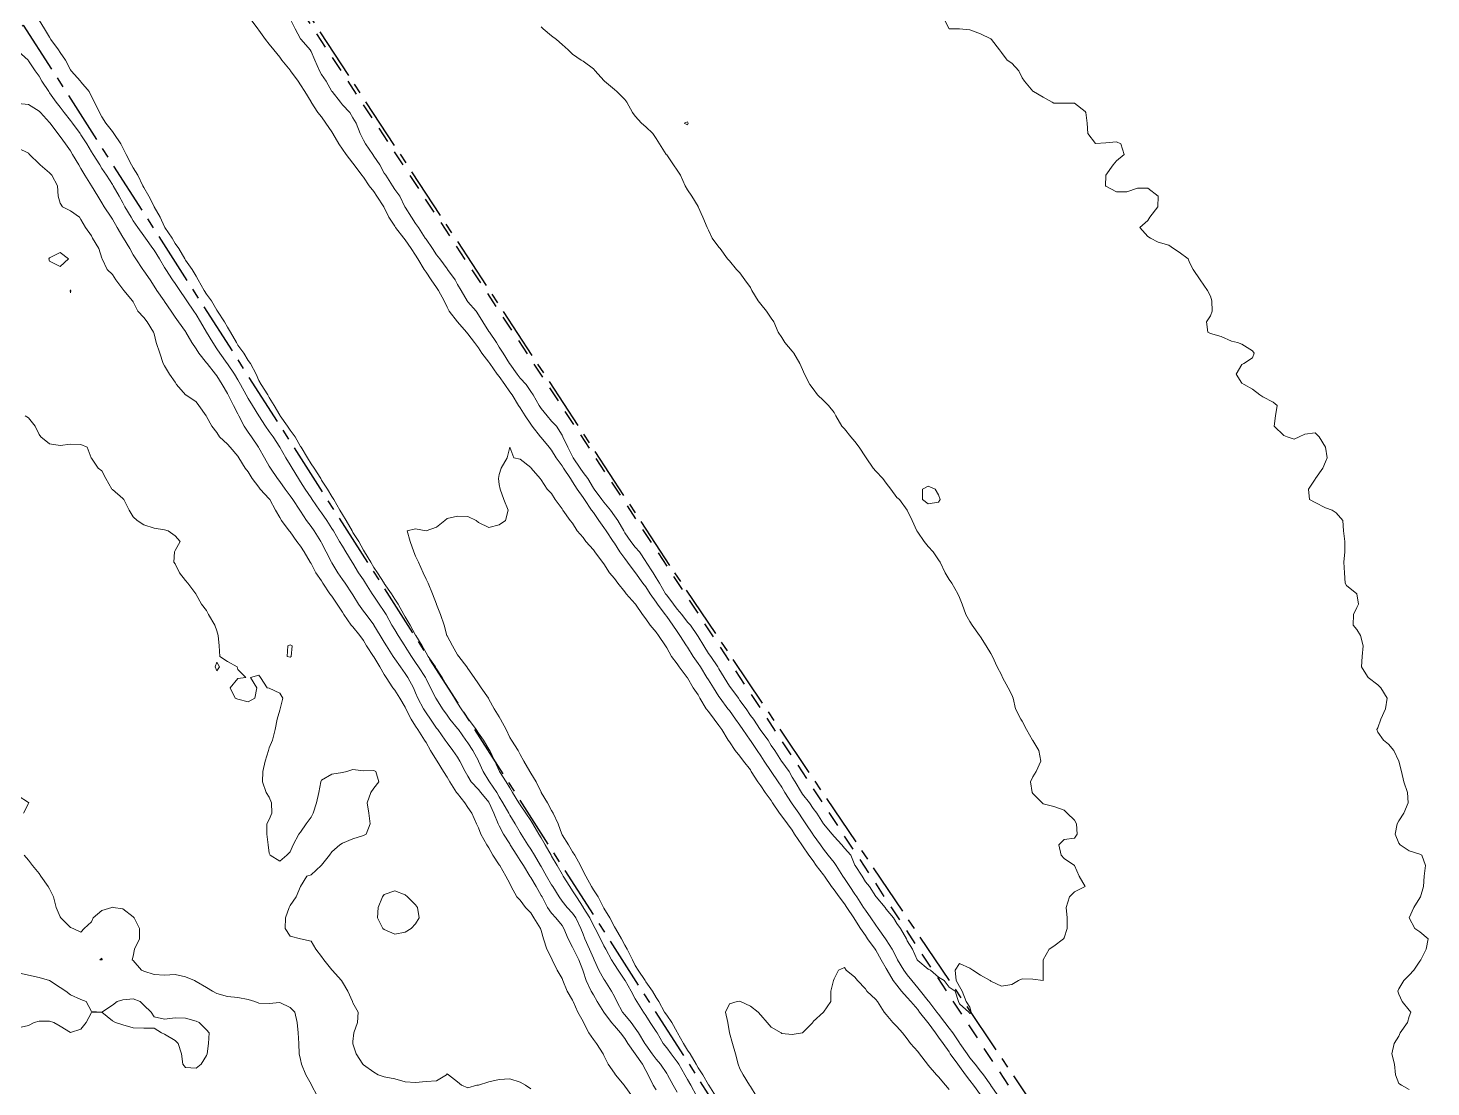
# Model space of a CAD drawing. Header units: centimetres. Extents: x 0 to 642158, y -847 to 649707.
# Drawn here: x 617479.7 to 617546.8, y 620894.7 to 620945.3 of the extents above; entities that cross this region are included whole.
import ezdxf

# ---------------------------------------------------------------- set-up
doc = ezdxf.new("R2010")
doc.units = ezdxf.units.CM
doc.header["$MEASUREMENT"] = 0
doc.linetypes.add('CENTERX2', pattern=[4, 2.5, -0.5, 0.5, -0.5])
doc.linetypes.add('JIS_02_0.7', pattern=[1.35, 0.75, -0.6])
doc.layers.add('SPW_parcellaire cadastral', color=7, linetype='CENTERX2', lineweight=25, true_color=0xff0542)
doc.layers.add('WAL_parcellaire agricole', color=7, linetype='JIS_02_0.7', lineweight=25)
doc.layers.add('WAL_topographie 0.5', color=253, linetype='Continuous', lineweight=20)

msp = doc.modelspace()

# ---------------------------------------------------------------- linework, layer by layer
at = {"layer": 'SPW_parcellaire cadastral'}
for points in [[(617779.335, 620865.112), (617770.644, 620841.831), (617609.563, 620765.114), (617530.476, 620889.801), (617510.399, 620919.604), (617480.638, 620965.028), (617603.182, 621024.128), (617779.335, 620865.112)], [(617445.143, 620944.903), (617450.229, 620932.944), (617453.012, 620927.377), (617460.44, 620932.438), (617479.493, 620945.43), (617546.487, 620840.855), (617454.845, 620780.014), (617404.956, 620754.186)]]:
    msp.add_lwpolyline(points, dxfattribs=at)
at = {"layer": 'WAL_parcellaire agricole'}
msp.add_lwpolyline([(617550.328, 620858.664), (617480.858, 620964.28), (617526.354, 620988.452), (617573.684, 621011.457), (617604.307, 621025.178), (617703.526, 620935.515), (617550.328, 620858.664)], dxfattribs=at)
at = {"layer": 'WAL_topographie 0.5'}
for points in [[(617480.25, 620945.668), (617480.505, 620945.25), (617480.75, 620944.851), (617480.815, 620944.75), (617481.172, 620944.25), (617481.25, 620944.114), (617481.512, 620943.75), (617481.75, 620943.301), (617481.783, 620943.25), (617482.228, 620942.75), (617482.25, 620942.726), (617482.636, 620942.25), (617482.75, 620942.023), (617482.893, 620941.75), (617483.13, 620941.25), (617483.25, 620941.049), (617483.446, 620940.75), (617483.75, 620940.341), (617483.82, 620940.25), (617484.162, 620939.75), (617484.25, 620939.569), (617484.41, 620939.25), (617484.672, 620938.75), (617484.75, 620938.611), (617484.963, 620938.25), (617485.211, 620937.75), (617485.25, 620937.666), (617485.494, 620937.25), (617485.75, 620936.756), (617485.753, 620936.75), (617486.031, 620936.25), (617486.25, 620935.783), (617486.267, 620935.75), (617486.603, 620935.25), (617486.75, 620934.998), (617486.926, 620934.75), (617487.22, 620934.25), (617487.25, 620934.199), (617487.573, 620933.75), (617487.75, 620933.421), (617487.852, 620933.25), (617488.147, 620932.75), (617488.25, 620932.576), (617488.486, 620932.25), (617488.75, 620931.799), (617488.784, 620931.75), (617489.115, 620931.25), (617489.25, 620930.986), (617489.399, 620930.75), (617489.685, 620930.25), (617489.75, 620930.138), (617490.035, 620929.75), (617490.25, 620929.404), (617490.361, 620929.25), (617490.626, 620928.75), (617490.75, 620928.449), (617490.865, 620928.25), (617491.179, 620927.75), (617491.25, 620927.621), (617491.493, 620927.25), (617491.75, 620926.776), (617491.766, 620926.75), (617492.122, 620926.25), (617492.25, 620926.06), (617492.485, 620925.75), (617492.75, 620925.29), (617492.777, 620925.25), (617493.079, 620924.75), (617493.25, 620924.458), (617493.406, 620924.25), (617493.711, 620923.75), (617493.75, 620923.683), (617494.042, 620923.25), (617494.25, 620922.897), (617494.335, 620922.75), (617494.624, 620922.25), (617494.75, 620922.036), (617494.934, 620921.75), (617495.209, 620921.25), (617495.25, 620921.179), (617495.528, 620920.75), (617495.75, 620920.336), (617495.803, 620920.25), (617496.103, 620919.75), (617496.25, 620919.506), (617496.424, 620919.25), (617496.737, 620918.75), (617496.75, 620918.73), (617497.09, 620918.25), (617497.25, 620917.994), (617497.411, 620917.75), (617497.691, 620917.25), (617497.75, 620917.142), (617497.99, 620916.75), (617498.25, 620916.271), (617498.262, 620916.25), (617498.559, 620915.75), (617498.75, 620915.418), (617498.856, 620915.25), (617499.191, 620914.75), (617499.25, 620914.655), (617499.511, 620914.25), (617499.75, 620913.823), (617499.797, 620913.75), (617500.101, 620913.25), (617500.25, 620913.008), (617500.42, 620912.75), (617500.75, 620912.279), (617500.772, 620912.25), (617501.141, 620911.75), (617501.25, 620911.585), (617501.49, 620911.25), (617501.75, 620910.816), (617501.791, 620910.75), (617502.04, 620910.25), (617502.25, 620909.773), (617502.263, 620909.75), (617502.584, 620909.25), (617502.75, 620908.96), (617502.884, 620908.75), (617503.184, 620908.25), (617503.25, 620908.148), (617503.521, 620907.75), (617503.75, 620907.403), (617503.852, 620907.25), (617504.144, 620906.75), (617504.25, 620906.571), (617504.438, 620906.25), (617504.725, 620905.75), (617504.75, 620905.704), (617505.017, 620905.25), (617505.25, 620904.844), (617505.307, 620904.75), (617505.615, 620904.25), (617505.75, 620904.042), (617505.934, 620903.75), (617506.25, 620903.268), (617506.262, 620903.25), (617506.574, 620902.75), (617506.75, 620902.394), (617506.834, 620902.25), (617507.091, 620901.75), (617507.25, 620901.411), (617507.337, 620901.25), (617507.609, 620900.75), (617507.75, 620900.528), (617507.929, 620900.25), (617508.25, 620899.778), (617508.268, 620899.75), (617508.557, 620899.25), (617508.75, 620898.877), (617508.824, 620898.75), (617509.14, 620898.25), (617509.25, 620898.088), (617509.463, 620897.75), (617509.75, 620897.311), (617509.791, 620897.25), (617510.089, 620896.75), (617510.25, 620896.535), (617510.457, 620896.25), (617510.75, 620895.871), (617510.83, 620895.75), (617511.122, 620895.25), (617511.25, 620895.023), (617511.406, 620894.75), (617511.669, 620894.25)], [(617526.102, 620894.25), (617525.75, 620894.735), (617525.74, 620894.75), (617525.39, 620895.25), (617525.25, 620895.426), (617525.003, 620895.75), (617524.75, 620896.063), (617524.613, 620896.25), (617524.269, 620896.75), (617524.25, 620896.776), (617523.926, 620897.25), (617523.75, 620897.475), (617523.545, 620897.75), (617523.25, 620898.143), (617523.17, 620898.25), (617522.777, 620898.75), (617522.75, 620898.783), (617522.38, 620899.25), (617522.25, 620899.409), (617521.973, 620899.75), (617521.75, 620900.025), (617521.587, 620900.25), (617521.291, 620900.75), (617521.25, 620900.825), (617521.022, 620901.25), (617520.75, 620901.696), (617520.714, 620901.75), (617520.363, 620902.25), (617520.25, 620902.403), (617520.009, 620902.75), (617519.75, 620903.114), (617519.658, 620903.25), (617519.335, 620903.75), (617519.25, 620903.879), (617519, 620904.25), (617518.75, 620904.64), (617518.676, 620904.75), (617518.357, 620905.25), (617518.25, 620905.394), (617517.973, 620905.75), (617517.75, 620906.038), (617517.597, 620906.25), (617517.25, 620906.725), (617517.232, 620906.75), (617516.904, 620907.25), (617516.75, 620907.483), (617516.569, 620907.75), (617516.25, 620908.206), (617516.218, 620908.25), (617515.893, 620908.75), (617515.75, 620908.992), (617515.583, 620909.25), (617515.253, 620909.75), (617515.25, 620909.754), (617514.914, 620910.25), (617514.75, 620910.502), (617514.576, 620910.75), (617514.25, 620911.229), (617514.235, 620911.25), (617513.893, 620911.75), (617513.75, 620911.959), (617513.546, 620912.25), (617513.25, 620912.659), (617513.178, 620912.75), (617512.811, 620913.25), (617512.75, 620913.339), (617512.488, 620913.75), (617512.25, 620914.129), (617512.171, 620914.25), (617511.86, 620914.75), (617511.75, 620914.913), (617511.521, 620915.25), (617511.25, 620915.686), (617511.205, 620915.75), (617510.88, 620916.25), (617510.75, 620916.437), (617510.541, 620916.75), (617510.25, 620917.165), (617510.184, 620917.25), (617509.811, 620917.75), (617509.75, 620917.837), (617509.458, 620918.25), (617509.25, 620918.571), (617509.112, 620918.75), (617508.754, 620919.25), (617508.75, 620919.256), (617508.383, 620919.75), (617508.25, 620919.926), (617508.015, 620920.25), (617507.75, 620920.659), (617507.687, 620920.75), (617507.364, 620921.25), (617507.25, 620921.42), (617507.006, 620921.75), (617506.75, 620922.131), (617506.663, 620922.25), (617506.318, 620922.75), (617506.25, 620922.852), (617505.97, 620923.25), (617505.75, 620923.598), (617505.645, 620923.75), (617505.322, 620924.25), (617505.25, 620924.363), (617504.97, 620924.75), (617504.75, 620925.106), (617504.639, 620925.25), (617504.25, 620925.711), (617504.214, 620925.75), (617503.814, 620926.25), (617503.75, 620926.346), (617503.486, 620926.75), (617503.25, 620927.133), (617503.17, 620927.25), (617502.856, 620927.75), (617502.75, 620927.907), (617502.506, 620928.25), (617502.25, 620928.626), (617502.153, 620928.75), (617501.794, 620929.25), (617501.75, 620929.317), (617501.42, 620929.75), (617501.25, 620929.998), (617501.061, 620930.25), (617500.75, 620930.676), (617500.685, 620930.75), (617500.25, 620931.243), (617500.243, 620931.25), (617499.846, 620931.75), (617499.75, 620931.953), (617499.612, 620932.25), (617499.339, 620932.75), (617499.25, 620932.893), (617498.994, 620933.25), (617498.75, 620933.622), (617498.662, 620933.75), (617498.356, 620934.25), (617498.25, 620934.432), (617498.031, 620934.75), (617497.75, 620935.169), (617497.681, 620935.25), (617497.294, 620935.75), (617497.25, 620935.821), (617496.96, 620936.25), (617496.75, 620936.719), (617496.732, 620936.75), (617496.397, 620937.25), (617496.25, 620937.481), (617496.033, 620937.75), (617495.75, 620938.155), (617495.671, 620938.25), (617495.31, 620938.75), (617495.25, 620938.837), (617494.927, 620939.25), (617494.75, 620939.506), (617494.571, 620939.75), (617494.291, 620940.25), (617494.25, 620940.322), (617493.957, 620940.75), (617493.75, 620941.046), (617493.581, 620941.25), (617493.261, 620941.75), (617493.25, 620941.769), (617492.946, 620942.25), (617492.75, 620942.579), (617492.626, 620942.75), (617492.268, 620943.25), (617492.25, 620943.275), (617491.856, 620943.75), (617491.75, 620943.9), (617491.468, 620944.25), (617491.25, 620944.524), (617491.073, 620944.75), (617490.75, 620945.195), (617490.711, 620945.25), (617490.34, 620945.75)], [(617524.813, 620898.25), (617524.75, 620898.182), (617524.69, 620898.25), (617524.25, 620898.644), (617524.2, 620898.75), (617524.042, 620899.25), (617523.75, 620899.434), (617523.519, 620899.75), (617523.25, 620899.913), (617522.858, 620900.25), (617522.75, 620900.293), (617522.25, 620900.713), (617522.224, 620900.75), (617521.995, 620901.25), (617521.75, 620901.649), (617521.708, 620901.75), (617521.429, 620902.25), (617521.25, 620902.482), (617521.09, 620902.75), (617520.75, 620903.164), (617520.694, 620903.25), (617520.266, 620903.75), (617520.25, 620903.765), (617519.943, 620904.25), (617519.75, 620904.475), (617519.594, 620904.75), (617519.258, 620905.25), (617519.25, 620905.264), (617519.047, 620905.75), (617518.75, 620906.091), (617518.618, 620906.25), (617518.25, 620906.635), (617518.166, 620906.75), (617517.75, 620907.25), (617517.75, 620907.25), (617517.433, 620907.75), (617517.25, 620907.982), (617517.078, 620908.25), (617516.75, 620908.667), (617516.695, 620908.75), (617516.399, 620909.25), (617516.25, 620909.485), (617516.112, 620909.75), (617515.75, 620910.231), (617515.737, 620910.25), (617515.425, 620910.75), (617515.25, 620910.993), (617515.094, 620911.25), (617514.75, 620911.715), (617514.727, 620911.75), (617514.393, 620912.25), (617514.25, 620912.433), (617514.047, 620912.75), (617513.75, 620913.147), (617513.677, 620913.25), (617513.311, 620913.75), (617513.25, 620913.833), (617512.999, 620914.25), (617512.75, 620914.65), (617512.694, 620914.75), (617512.368, 620915.25), (617512.25, 620915.383), (617512.026, 620915.75), (617511.75, 620916.202), (617511.723, 620916.25), (617511.381, 620916.75), (617511.25, 620916.881), (617510.971, 620917.25), (617510.75, 620917.514), (617510.58, 620917.75), (617510.25, 620918.18), (617510.201, 620918.25), (617509.906, 620918.75), (617509.75, 620919.001), (617509.599, 620919.25), (617509.276, 620919.75), (617509.25, 620919.79), (617508.955, 620920.25), (617508.75, 620920.47), (617508.541, 620920.75), (617508.25, 620921.163), (617508.198, 620921.25), (617507.911, 620921.75), (617507.75, 620921.968), (617507.564, 620922.25), (617507.25, 620922.621), (617507.158, 620922.75), (617506.782, 620923.25), (617506.75, 620923.293), (617506.477, 620923.75), (617506.25, 620924.044), (617506.118, 620924.25), (617505.782, 620924.75), (617505.75, 620924.801), (617505.525, 620925.25), (617505.293, 620925.75), (617505.25, 620925.832), (617504.981, 620926.25), (617504.75, 620926.489), (617504.537, 620926.75), (617504.25, 620927.095), (617504.152, 620927.25), (617503.865, 620927.75), (617503.75, 620927.914), (617503.528, 620928.25), (617503.25, 620928.555), (617503.104, 620928.75), (617502.75, 620929.231), (617502.738, 620929.25), (617502.438, 620929.75), (617502.25, 620930.036), (617502.119, 620930.25), (617501.778, 620930.75), (617501.75, 620930.787), (617501.458, 620931.25), (617501.25, 620931.58), (617501.136, 620931.75), (617500.75, 620932.208), (617500.72, 620932.25), (617500.432, 620932.75), (617500.25, 620933.035), (617500.133, 620933.25), (617499.77, 620933.75), (617499.75, 620933.773), (617499.41, 620934.25), (617499.25, 620934.455), (617499.057, 620934.75), (617498.75, 620935.191), (617498.711, 620935.25), (617498.392, 620935.75), (617498.25, 620935.952), (617498.058, 620936.25), (617497.75, 620936.726), (617497.736, 620936.75), (617497.491, 620937.25), (617497.25, 620937.576), (617497.137, 620937.75), (617496.817, 620938.25), (617496.75, 620938.358), (617496.531, 620938.75), (617496.25, 620939.173), (617496.2, 620939.25), (617495.855, 620939.75), (617495.75, 620939.932), (617495.599, 620940.25), (617495.412, 620940.75), (617495.25, 620941.006), (617495.099, 620941.25), (617494.75, 620941.623), (617494.66, 620941.75), (617494.262, 620942.25), (617494.25, 620942.264), (617493.976, 620942.75), (617493.75, 620943.078), (617493.65, 620943.25), (617493.432, 620943.75), (617493.25, 620944.163), (617493.207, 620944.25), (617492.777, 620944.75), (617492.75, 620944.777), (617492.496, 620945.25), (617492.25, 620945.738)], [(617523.5, 620945.75), (617523.75, 620945.25), (617524.25, 620945.25), (617524.25, 620945.25), (617524.75, 620945.2), (617525.25, 620945.011), (617525.75, 620944.771), (617525.774, 620944.75), (617526.156, 620944.25), (617526.25, 620944.125), (617526.531, 620943.75), (617526.75, 620943.615), (617527.089, 620943.25), (617527.25, 620942.904), (617527.35, 620942.75), (617527.75, 620942.279), (617527.783, 620942.25), (617528.25, 620941.981), (617528.679, 620941.75), (617528.75, 620941.697), (617529.25, 620941.706), (617529.75, 620941.692), (617530.25, 620941.303), (617530.292, 620941.25), (617530.353, 620940.75), (617530.391, 620940.25), (617530.75, 620939.771), (617531.25, 620939.797), (617531.75, 620939.844), (617531.964, 620939.75), (617532.114, 620939.25), (617531.75, 620938.942), (617531.599, 620938.75), (617531.25, 620938.25), (617531.25, 620938.249), (617531.233, 620937.75), (617531.25, 620937.729), (617531.75, 620937.462), (617532.25, 620937.457), (617532.75, 620937.63), (617533.25, 620937.635), (617533.75, 620937.25), (617533.75, 620937.25), (617533.75, 620937.249), (617533.731, 620936.75), (617533.35, 620936.25), (617533.25, 620936.083), (617532.865, 620935.75), (617533.25, 620935.333), (617533.375, 620935.25), (617533.75, 620935.062), (617534.25, 620934.906), (617534.477, 620934.75), (617534.75, 620934.583), (617535.179, 620934.25), (617535.25, 620934.083), (617535.416, 620933.75), (617535.75, 620933.25), (617535.75, 620933.25), (617536.096, 620932.75), (617536.25, 620932.465), (617536.31, 620932.25), (617536.329, 620931.75), (617536.25, 620931.536), (617536.05, 620931.25), (617536.125, 620930.75), (617536.25, 620930.687), (617536.75, 620930.55), (617537.25, 620930.319), (617537.536, 620930.25), (617537.75, 620930.171), (617538.25, 620929.861), (617538.333, 620929.75), (617538.25, 620929.528), (617537.833, 620929.25), (617537.75, 620929.212), (617537.477, 620928.75), (617537.75, 620928.321), (617537.85, 620928.25), (617538.25, 620928.028), (617538.607, 620927.75), (617538.75, 620927.659), (617539.25, 620927.408), (617539.438, 620927.25), (617539.35, 620926.75), (617539.294, 620926.25), (617539.75, 620925.813), (617539.917, 620925.75), (617540.25, 620925.639), (617540.481, 620925.75), (617540.75, 620925.875), (617541.25, 620925.937), (617541.446, 620925.75), (617541.75, 620925.25), (617541.75, 620925.25), (617541.828, 620924.75), (617541.75, 620924.558), (617541.625, 620924.25), (617541.265, 620923.75), (617541.25, 620923.719), (617540.937, 620923.25), (617540.983, 620922.75), (617541.25, 620922.607), (617541.75, 620922.361), (617542.058, 620922.25), (617542.25, 620922.111), (617542.575, 620921.75), (617542.598, 620921.25), (617542.671, 620920.75), (617542.663, 620920.25), (617542.621, 620919.75), (617542.647, 620919.25), (617542.687, 620918.75), (617542.75, 620918.643), (617543.25, 620918.25), (617543.25, 620918.25), (617543.315, 620917.75), (617543.25, 620917.583), (617543.083, 620917.25), (617543.071, 620916.75), (617543.25, 620916.542), (617543.425, 620916.25), (617543.544, 620915.75), (617543.5, 620915.25), (617543.472, 620914.75), (617543.75, 620914.296), (617543.786, 620914.25), (617544.25, 620913.889), (617544.397, 620913.75), (617544.692, 620913.25), (617544.614, 620912.75), (617544.391, 620912.25), (617544.25, 620911.841), (617544.2, 620911.75), (617544.25, 620911.625), (617544.523, 620911.25), (617544.75, 620911.058), (617545.016, 620910.75), (617545.25, 620910.25), (617545.25, 620910.25), (617545.379, 620909.75), (617545.483, 620909.25), (617545.667, 620908.75), (617545.698, 620908.25), (617545.485, 620907.75), (617545.25, 620907.387), (617545.173, 620907.25), (617545.073, 620906.75), (617545.25, 620906.327), (617545.313, 620906.25), (617545.75, 620905.958), (617546.25, 620905.795), (617546.344, 620905.75), (617546.519, 620905.25), (617546.457, 620904.75), (617546.424, 620904.25), (617546.283, 620903.75), (617546.25, 620903.704), (617545.972, 620903.25), (617545.75, 620902.75), (617546.019, 620902.25), (617546.25, 620902.083), (617546.65, 620901.75), (617546.554, 620901.25), (617546.306, 620900.75), (617546.25, 620900.682), (617545.971, 620900.25), (617545.75, 620900.008), (617545.492, 620899.75), (617545.25, 620899.355), (617545.196, 620899.25), (617545.25, 620899.096), (617545.411, 620898.75), (617545.75, 620898.337), (617545.821, 620898.25), (617545.75, 620898.028), (617545.664, 620897.75), (617545.321, 620897.25), (617545.25, 620897.094), (617545.021, 620896.75), (617544.917, 620896.25), (617545.038, 620895.75), (617545.094, 620895.25), (617545.25, 620894.833), (617545.375, 620894.75), (617545.75, 620894.55)], [(617504.25, 620945.353), (617504.353, 620945.25), (617504.75, 620944.921), (617504.976, 620944.75), (617505.25, 620944.5), (617505.543, 620944.25), (617505.75, 620944.05), (617506.159, 620943.75), (617506.25, 620943.703), (617506.75, 620943.34), (617506.825, 620943.25), (617507.25, 620942.778), (617507.275, 620942.75), (617507.75, 620942.349), (617507.875, 620942.25), (617508.25, 620941.882), (617508.344, 620941.75), (617508.62, 620941.25), (617508.75, 620941.077), (617509.05, 620940.75), (617509.25, 620940.574), (617509.588, 620940.25), (617509.75, 620940.017), (617509.9, 620939.75), (617510.23, 620939.25), (617510.25, 620939.222), (617510.573, 620938.75), (617510.75, 620938.491), (617510.91, 620938.25), (617511.139, 620937.75), (617511.25, 620937.555), (617511.458, 620937.25), (617511.75, 620936.764), (617511.757, 620936.75), (617511.972, 620936.25), (617512.192, 620935.75), (617512.25, 620935.621), (617512.419, 620935.25), (617512.75, 620934.818), (617512.811, 620934.75), (617513.159, 620934.25), (617513.25, 620934.163), (617513.589, 620933.75), (617513.75, 620933.592), (617513.982, 620933.25), (617514.25, 620932.881), (617514.328, 620932.75), (617514.63, 620932.25), (617514.75, 620932.086), (617515.026, 620931.75), (617515.25, 620931.424), (617515.371, 620931.25), (617515.577, 620930.75), (617515.75, 620930.5), (617515.898, 620930.25), (617516.25, 620929.848), (617516.324, 620929.75), (617516.614, 620929.25), (617516.75, 620928.96), (617516.833, 620928.75), (617517.095, 620928.25), (617517.25, 620928.043), (617517.464, 620927.75), (617517.75, 620927.488), (617517.984, 620927.25), (617518.25, 620926.913), (617518.336, 620926.75), (617518.625, 620926.25), (617518.75, 620926.123), (617519.061, 620925.75), (617519.25, 620925.519), (617519.45, 620925.25), (617519.75, 620924.794), (617519.779, 620924.75), (617520.116, 620924.25), (617520.25, 620924.109), (617520.577, 620923.75), (617520.75, 620923.528), (617520.972, 620923.25), (617521.25, 620922.851), (617521.382, 620922.75), (617521.75, 620922.25), (617521.75, 620922.25), (617521.987, 620921.75), (617522.213, 620921.25), (617522.25, 620921.191), (617522.562, 620920.75), (617522.75, 620920.513), (617522.994, 620920.25), (617523.25, 620919.868), (617523.322, 620919.75), (617523.57, 620919.25), (617523.75, 620918.934), (617523.881, 620918.75), (617524.161, 620918.25), (617524.25, 620918.071), (617524.37, 620917.75), (617524.554, 620917.25), (617524.75, 620916.917), (617524.85, 620916.75), (617525.207, 620916.25), (617525.25, 620916.192), (617525.527, 620915.75), (617525.75, 620915.387), (617525.827, 620915.25), (617526.043, 620914.75), (617526.25, 620914.368), (617526.304, 620914.25), (617526.571, 620913.75), (617526.75, 620913.417), (617526.82, 620913.25), (617526.932, 620912.75), (617527.187, 620912.25), (617527.25, 620912.155), (617527.448, 620911.75), (617527.733, 620911.25), (617527.75, 620911.227), (617528.042, 620910.75), (617528.141, 620910.25), (617527.91, 620909.75), (617527.75, 620909.5), (617527.65, 620909.25), (617527.727, 620908.75), (617527.75, 620908.697), (617528.197, 620908.25), (617528.25, 620908.197), (617528.75, 620908.083), (617529.25, 620907.893), (617529.393, 620907.75), (617529.75, 620907.416), (617529.846, 620907.25), (617529.868, 620906.75), (617529.75, 620906.568), (617529.25, 620906.5), (617529, 620906.25), (617529.107, 620905.75), (617529.25, 620905.596), (617529.75, 620905.25), (617529.75, 620905.25), (617529.961, 620904.75), (617530.25, 620904.25), (617530.25, 620904.25), (617530.25, 620904.249), (617529.75, 620904), (617529.5, 620903.75), (617529.341, 620903.25), (617529.388, 620902.75), (617529.391, 620902.25), (617529.25, 620901.8), (617529.225, 620901.75), (617528.75, 620901.398), (617528.528, 620901.25), (617528.25, 620900.75), (617528.25, 620900.25), (617528.25, 620899.75), (617528.25, 620899.75), (617528.249, 620899.75), (617527.75, 620899.821), (617527.25, 620899.829), (617527.062, 620899.75), (617526.75, 620899.571), (617526.25, 620899.483), (617525.75, 620899.719), (617525.708, 620899.75), (617525.25, 620900.012), (617524.893, 620900.25), (617524.75, 620900.345), (617524.25, 620900.568), (617524.044, 620900.25), (617524.083, 620899.75), (617524.25, 620899.477), (617524.369, 620899.25), (617524.562, 620898.75), (617524.75, 620898.477), (617524.813, 620898.25)], [(617479.25, 620944.187), (617479.723, 620943.75), (617479.75, 620943.724), (617480.068, 620943.25), (617480.25, 620942.995), (617480.386, 620942.75), (617480.71, 620942.25), (617480.75, 620942.196), (617481.062, 620941.75), (617481.25, 620941.502), (617481.448, 620941.25), (617481.75, 620940.871), (617481.844, 620940.75), (617482.212, 620940.25), (617482.25, 620940.19), (617482.527, 620939.75), (617482.75, 620939.374), (617482.834, 620939.25), (617483.146, 620938.75), (617483.25, 620938.576), (617483.472, 620938.25), (617483.75, 620937.818), (617483.795, 620937.75), (617484.072, 620937.25), (617484.25, 620936.931), (617484.35, 620936.75), (617484.644, 620936.25), (617484.75, 620936.077), (617484.971, 620935.75), (617485.25, 620935.357), (617485.328, 620935.25), (617485.692, 620934.75), (617485.75, 620934.666), (617486.012, 620934.25), (617486.25, 620933.85), (617486.309, 620933.75), (617486.628, 620933.25), (617486.75, 620933.079), (617486.978, 620932.75), (617487.25, 620932.35), (617487.316, 620932.25), (617487.648, 620931.75), (617487.75, 620931.601), (617487.972, 620931.25), (617488.25, 620930.754), (617488.252, 620930.75), (617488.548, 620930.25), (617488.75, 620929.956), (617488.889, 620929.75), (617489.243, 620929.25), (617489.25, 620929.241), (617489.59, 620928.75), (617489.75, 620928.472), (617489.872, 620928.25), (617490.146, 620927.75), (617490.25, 620927.581), (617490.457, 620927.25), (617490.749, 620926.75), (617490.75, 620926.748), (617491.079, 620926.25), (617491.25, 620926.008), (617491.432, 620925.75), (617491.75, 620925.255), (617491.754, 620925.25), (617492.046, 620924.75), (617492.25, 620924.41), (617492.342, 620924.25), (617492.651, 620923.75), (617492.75, 620923.604), (617492.975, 620923.25), (617493.25, 620922.83), (617493.304, 620922.75), (617493.65, 620922.25), (617493.75, 620922.108), (617493.996, 620921.75), (617494.25, 620921.366), (617494.321, 620921.25), (617494.61, 620920.75), (617494.75, 620920.518), (617494.912, 620920.25), (617495.22, 620919.75), (617495.25, 620919.704), (617495.525, 620919.25), (617495.75, 620918.916), (617495.856, 620918.75), (617496.165, 620918.25), (617496.25, 620918.127), (617496.507, 620917.75), (617496.75, 620917.397), (617496.841, 620917.25), (617497.117, 620916.75), (617497.25, 620916.52), (617497.409, 620916.25), (617497.728, 620915.75), (617497.75, 620915.717), (617498.051, 620915.25), (617498.25, 620914.964), (617498.392, 620914.75), (617498.716, 620914.25), (617498.75, 620914.178), (617498.961, 620913.75), (617499.219, 620913.25), (617499.25, 620913.2), (617499.53, 620912.75), (617499.75, 620912.44), (617499.886, 620912.25), (617500.25, 620911.808), (617500.294, 620911.75), (617500.654, 620911.25), (617500.75, 620911.116), (617500.982, 620910.75), (617501.25, 620910.261), (617501.256, 620910.25), (617501.472, 620909.75), (617501.75, 620909.306), (617501.784, 620909.25), (617502.125, 620908.75), (617502.25, 620908.537), (617502.421, 620908.25), (617502.699, 620907.75), (617502.75, 620907.654), (617503.002, 620907.25), (617503.25, 620906.832), (617503.301, 620906.75), (617503.611, 620906.25), (617503.75, 620906.035), (617503.927, 620905.75), (617504.221, 620905.25), (617504.25, 620905.2), (617504.503, 620904.75), (617504.75, 620904.338), (617504.805, 620904.25), (617505.106, 620903.75), (617505.25, 620903.556), (617505.494, 620903.25), (617505.75, 620902.973), (617505.9, 620902.75), (617506.144, 620902.25), (617506.25, 620901.965), (617506.333, 620901.75), (617506.562, 620901.25), (617506.75, 620900.832), (617506.788, 620900.75), (617507.008, 620900.25), (617507.25, 620899.815), (617507.295, 620899.75), (617507.618, 620899.25), (617507.75, 620898.988), (617507.861, 620898.75), (617508.145, 620898.25), (617508.25, 620898.117), (617508.547, 620897.75), (617508.75, 620897.481), (617508.907, 620897.25), (617509.205, 620896.75), (617509.25, 620896.685), (617509.562, 620896.25), (617509.75, 620895.997), (617509.956, 620895.75), (617510.25, 620895.308), (617510.288, 620895.25), (617510.566, 620894.75), (617510.75, 620894.421)], [(617479.25, 620941.682), (617479.75, 620941.642), (617480.25, 620941.325), (617480.316, 620941.25), (617480.75, 620940.783), (617480.777, 620940.75), (617481.147, 620940.25), (617481.25, 620940.111), (617481.518, 620939.75), (617481.75, 620939.416), (617481.847, 620939.25), (617482.146, 620938.75), (617482.25, 620938.575), (617482.434, 620938.25), (617482.75, 620937.754), (617482.753, 620937.75), (617483.052, 620937.25), (617483.25, 620936.931), (617483.361, 620936.75), (617483.696, 620936.25), (617483.75, 620936.159), (617483.981, 620935.75), (617484.25, 620935.3), (617484.282, 620935.25), (617484.588, 620934.75), (617484.75, 620934.449), (617484.867, 620934.25), (617485.202, 620933.75), (617485.25, 620933.689), (617485.556, 620933.25), (617485.75, 620932.953), (617485.881, 620932.75), (617486.227, 620932.25), (617486.25, 620932.218), (617486.564, 620931.75), (617486.75, 620931.476), (617486.911, 620931.25), (617487.25, 620930.779), (617487.268, 620930.75), (617487.553, 620930.25), (617487.75, 620929.952), (617487.881, 620929.75), (617488.25, 620929.293), (617488.283, 620929.25), (617488.684, 620928.75), (617488.75, 620928.663), (617489.005, 620928.25), (617489.25, 620927.82), (617489.286, 620927.75), (617489.549, 620927.25), (617489.75, 620926.853), (617489.801, 620926.75), (617490.057, 620926.25), (617490.25, 620925.971), (617490.402, 620925.75), (617490.737, 620925.25), (617490.75, 620925.227), (617491.018, 620924.75), (617491.25, 620924.345), (617491.306, 620924.25), (617491.642, 620923.75), (617491.75, 620923.611), (617492.015, 620923.25), (617492.25, 620922.929), (617492.38, 620922.75), (617492.713, 620922.25), (617492.75, 620922.196), (617493.036, 620921.75), (617493.25, 620921.456), (617493.395, 620921.25), (617493.711, 620920.75), (617493.75, 620920.679), (617493.978, 620920.25), (617494.233, 620919.75), (617494.25, 620919.72), (617494.532, 620919.25), (617494.75, 620918.926), (617494.874, 620918.75), (617495.217, 620918.25), (617495.25, 620918.193), (617495.51, 620917.75), (617495.75, 620917.411), (617495.877, 620917.25), (617496.25, 620916.763), (617496.258, 620916.75), (617496.546, 620916.25), (617496.75, 620915.928), (617496.862, 620915.75), (617497.181, 620915.25), (617497.25, 620915.139), (617497.518, 620914.75), (617497.75, 620914.433), (617497.873, 620914.25), (617498.147, 620913.75), (617498.25, 620913.514), (617498.356, 620913.25), (617498.627, 620912.75), (617498.75, 620912.554), (617498.956, 620912.25), (617499.25, 620911.823), (617499.305, 620911.75), (617499.656, 620911.25), (617499.75, 620911.111), (617500.024, 620910.75), (617500.25, 620910.433), (617500.366, 620910.25), (617500.624, 620909.75), (617500.75, 620909.526), (617500.909, 620909.25), (617501.25, 620908.891), (617501.372, 620908.75), (617501.75, 620908.285), (617501.771, 620908.25), (617501.987, 620907.75), (617502.193, 620907.25), (617502.25, 620907.144), (617502.456, 620906.75), (617502.75, 620906.291), (617502.776, 620906.25), (617503.087, 620905.75), (617503.25, 620905.496), (617503.404, 620905.25), (617503.71, 620904.75), (617503.75, 620904.687), (617504.005, 620904.25), (617504.25, 620903.826), (617504.291, 620903.75), (617504.558, 620903.25), (617504.75, 620902.97), (617504.958, 620902.75), (617505.25, 620902.382), (617505.337, 620902.25), (617505.539, 620901.75), (617505.75, 620901.352), (617505.797, 620901.25), (617506.052, 620900.75), (617506.235, 620900.25), (617506.25, 620900.209), (617506.404, 620899.75), (617506.646, 620899.25), (617506.75, 620899.064), (617506.931, 620898.75), (617507.241, 620898.25), (617507.25, 620898.237), (617507.606, 620897.75), (617507.75, 620897.586), (617508.035, 620897.25), (617508.25, 620896.978), (617508.396, 620896.75), (617508.75, 620896.251), (617508.751, 620896.25), (617509.091, 620895.75), (617509.25, 620895.457), (617509.362, 620895.25), (617509.605, 620894.75), (617509.75, 620894.535)], [(617511.282, 620940.75), (617511.25, 620940.659), (617511.083, 620940.75), (617511.25, 620940.806), (617511.282, 620940.75)], [(617479.25, 620939.542), (617479.75, 620939.302), (617479.789, 620939.25), (617480.25, 620938.804), (617480.298, 620938.75), (617480.75, 620938.362), (617480.858, 620938.25), (617481.132, 620937.75), (617481.163, 620937.25), (617481.25, 620936.917), (617481.36, 620936.75), (617481.75, 620936.555), (617482.174, 620936.25), (617482.25, 620936.14), (617482.467, 620935.75), (617482.75, 620935.364), (617482.809, 620935.25), (617483.11, 620934.75), (617483.25, 620934.288), (617483.256, 620934.25), (617483.508, 620933.75), (617483.75, 620933.503), (617483.913, 620933.25), (617484.25, 620932.807), (617484.294, 620932.75), (617484.716, 620932.25), (617484.75, 620932.202), (617484.97, 620931.75), (617485.25, 620931.454), (617485.421, 620931.25), (617485.724, 620930.75), (617485.75, 620930.667), (617485.85, 620930.25), (617486.023, 620929.75), (617486.186, 620929.25), (617486.25, 620929.143), (617486.479, 620928.75), (617486.75, 620928.356), (617486.823, 620928.25), (617487.25, 620927.756), (617487.259, 620927.75), (617487.75, 620927.415), (617487.889, 620927.25), (617488.23, 620926.75), (617488.25, 620926.725), (617488.511, 620926.25), (617488.75, 620925.955), (617488.873, 620925.75), (617489.25, 620925.397), (617489.378, 620925.25), (617489.75, 620924.829), (617489.8, 620924.75), (617490.105, 620924.25), (617490.25, 620924.072), (617490.435, 620923.75), (617490.75, 620923.334), (617490.809, 620923.25), (617491.25, 620922.785), (617491.276, 620922.75), (617491.553, 620922.25), (617491.75, 620921.899), (617491.834, 620921.75), (617492.21, 620921.25), (617492.25, 620921.203), (617492.577, 620920.75), (617492.75, 620920.528), (617492.914, 620920.25), (617493.215, 620919.75), (617493.25, 620919.694), (617493.484, 620919.25), (617493.75, 620918.864), (617493.82, 620918.75), (617494.154, 620918.25), (617494.25, 620918.126), (617494.494, 620917.75), (617494.75, 620917.358), (617494.812, 620917.25), (617495.171, 620916.75), (617495.25, 620916.662), (617495.582, 620916.25), (617495.75, 620916.004), (617495.905, 620915.75), (617496.238, 620915.25), (617496.25, 620915.232), (617496.53, 620914.75), (617496.75, 620914.387), (617496.833, 620914.25), (617497.166, 620913.75), (617497.25, 620913.634), (617497.49, 620913.25), (617497.75, 620912.821), (617497.785, 620912.75), (617498.035, 620912.25), (617498.25, 620911.917), (617498.353, 620911.75), (617498.678, 620911.25), (617498.75, 620911.131), (617498.956, 620910.75), (617499.25, 620910.284), (617499.273, 620910.25), (617499.58, 620909.75), (617499.75, 620909.483), (617499.88, 620909.25), (617500.21, 620908.75), (617500.25, 620908.696), (617500.601, 620908.25), (617500.75, 620908.033), (617500.931, 620907.75), (617501.158, 620907.25), (617501.25, 620907.053), (617501.365, 620906.75), (617501.655, 620906.25), (617501.75, 620906.099), (617501.944, 620905.75), (617502.25, 620905.289), (617502.271, 620905.25), (617502.553, 620904.75), (617502.75, 620904.39), (617502.814, 620904.25), (617503.094, 620903.75), (617503.25, 620903.59), (617503.501, 620903.25), (617503.75, 620902.994), (617503.899, 620902.75), (617504.211, 620902.25), (617504.25, 620902.142), (617504.369, 620901.75), (617504.522, 620901.25), (617504.75, 620900.82), (617504.783, 620900.75), (617505.015, 620900.25), (617505.25, 620899.847), (617505.285, 620899.75), (617505.5, 620899.25), (617505.75, 620898.818), (617505.779, 620898.75), (617506.003, 620898.25), (617506.25, 620897.799), (617506.274, 620897.75), (617506.534, 620897.25), (617506.75, 620896.932), (617506.895, 620896.75), (617507.216, 620896.25), (617507.25, 620896.17), (617507.454, 620895.75), (617507.75, 620895.33), (617507.802, 620895.25), (617508.21, 620894.75), (617508.25, 620894.701), (617508.587, 620894.25)], [(617481.25, 620933.895), (617481.647, 620934.25), (617481.25, 620934.557), (617480.75, 620934.303), (617480.72, 620934.25), (617480.75, 620934.153), (617481.25, 620933.895)], [(617481.75, 620932.625), (617481.771, 620932.75), (617481.75, 620932.777), (617481.73, 620932.75), (617481.75, 620932.625)], [(617479.576, 620926.75), (617479.75, 620926.649), (617480.064, 620926.25), (617480.25, 620925.852), (617480.326, 620925.75), (617480.75, 620925.421), (617481.25, 620925.326), (617481.75, 620925.403), (617482.25, 620925.38), (617482.544, 620925.25), (617482.742, 620924.75), (617482.75, 620924.73), (617483.074, 620924.25), (617483.25, 620924.125), (617483.445, 620923.75), (617483.73, 620923.25), (617483.75, 620923.228), (617484.25, 620922.794), (617484.304, 620922.75), (617484.561, 620922.25), (617484.75, 620921.923), (617484.942, 620921.75), (617485.25, 620921.546), (617485.75, 620921.382), (617486.25, 620921.296), (617486.426, 620921.25), (617486.75, 620921.011), (617487, 620920.75), (617486.75, 620920.321), (617486.727, 620920.25), (617486.683, 620919.75), (617486.75, 620919.681), (617486.964, 620919.25), (617487.25, 620918.879), (617487.36, 620918.75), (617487.74, 620918.25), (617487.75, 620918.213), (617488.016, 620917.75), (617488.25, 620917.444), (617488.353, 620917.25), (617488.651, 620916.75), (617488.75, 620916.476), (617488.814, 620916.25), (617488.861, 620915.75), (617488.889, 620915.25), (617489.25, 620915), (617489.714, 620914.75), (617489.75, 620914.625), (617490.125, 620914.25), (617489.75, 620914.187), (617489.375, 620913.75), (617489.625, 620913.25), (617489.75, 620913.2), (617490.25, 620913.08), (617490.56, 620913.25), (617490.663, 620913.75), (617490.35, 620914.25), (617490.75, 620914.35), (617490.837, 620914.25), (617491.15, 620913.75), (617491.25, 620913.733), (617491.75, 620913.5), (617491.896, 620913.25), (617491.765, 620912.75), (617491.75, 620912.683), (617491.623, 620912.25), (617491.529, 620911.75), (617491.4, 620911.25), (617491.25, 620910.875), (617491.218, 620910.75), (617491.054, 620910.25), (617490.938, 620909.75), (617490.927, 620909.25), (617491.099, 620908.75), (617491.25, 620908.518), (617491.357, 620908.25), (617491.381, 620907.75), (617491.25, 620907.461), (617491.142, 620907.25), (617491.142, 620906.75), (617491.193, 620906.25), (617491.25, 620905.841), (617491.29, 620905.75), (617491.75, 620905.455), (617492.088, 620905.75), (617492.25, 620905.912), (617492.397, 620906.25), (617492.671, 620906.75), (617492.75, 620906.855), (617493.02, 620907.25), (617493.25, 620907.559), (617493.343, 620907.75), (617493.513, 620908.25), (617493.622, 620908.75), (617493.712, 620909.25), (617493.75, 620909.342), (617494.25, 620909.618), (617494.75, 620909.705), (617494.964, 620909.75), (617495.25, 620909.841), (617495.75, 620909.781), (617496.25, 620909.792), (617496.345, 620909.75), (617496.49, 620909.25), (617496.25, 620908.95), (617496.112, 620908.75), (617495.934, 620908.25), (617496.008, 620907.75), (617496.075, 620907.25), (617495.885, 620906.75), (617495.75, 620906.681), (617495.25, 620906.534), (617494.75, 620906.328), (617494.625, 620906.25), (617494.25, 620905.907), (617494.129, 620905.75), (617493.75, 620905.264), (617493.73, 620905.25), (617493.25, 620904.813), (617493.055, 620904.75), (617492.75, 620904.25), (617492.75, 620904.25), (617492.544, 620903.75), (617492.25, 620903.341), (617492.205, 620903.25), (617492.033, 620902.75), (617492.014, 620902.25), (617492.25, 620901.884), (617492.75, 620901.75), (617492.75, 620901.75), (617493.25, 620901.638), (617493.479, 620901.25), (617493.75, 620900.904), (617493.864, 620900.75), (617494.25, 620900.264), (617494.266, 620900.25), (617494.711, 620899.75), (617494.75, 620899.672), (617495.014, 620899.25), (617495.231, 620898.75), (617495.25, 620898.696), (617495.495, 620898.25), (617495.473, 620897.75), (617495.295, 620897.25), (617495.25, 620896.833), (617495.246, 620896.75), (617495.25, 620896.727), (617495.412, 620896.25), (617495.722, 620895.75), (617495.75, 620895.725), (617496.25, 620895.373), (617496.45, 620895.25), (617496.75, 620895.153), (617497.25, 620895.05), (617497.75, 620894.911), (617498.25, 620894.875), (617498.75, 620894.935), (617499.25, 620894.966), (617499.717, 620895.25), (617499.75, 620895.298), (617499.815, 620895.25), (617500.25, 620894.917), (617500.435, 620894.75), (617500.75, 620894.619), (617501.175, 620894.75), (617501.25, 620894.76), (617501.75, 620894.92), (617502.25, 620895.028), (617502.75, 620895.053), (617503.25, 620894.903), (617503.5, 620894.75), (617503.75, 620894.582)], [(617525.25, 620894.283), (617524.916, 620894.75), (617524.75, 620894.973), (617524.537, 620895.25), (617524.25, 620895.646), (617524.17, 620895.75), (617523.81, 620896.25), (617523.75, 620896.34), (617523.461, 620896.75), (617523.25, 620897.053), (617523.096, 620897.25), (617522.75, 620897.727), (617522.732, 620897.75), (617522.342, 620898.25), (617522.25, 620898.366), (617521.914, 620898.75), (617521.75, 620898.949), (617521.477, 620899.25), (617521.25, 620899.535), (617521.085, 620899.75), (617520.789, 620900.25), (617520.75, 620900.327), (617520.501, 620900.75), (617520.25, 620901.205), (617520.219, 620901.25), (617519.858, 620901.75), (617519.75, 620901.91), (617519.509, 620902.25), (617519.25, 620902.668), (617519.194, 620902.75), (617518.863, 620903.25), (617518.75, 620903.424), (617518.491, 620903.75), (617518.25, 620904.091), (617518.129, 620904.25), (617517.792, 620904.75), (617517.75, 620904.808), (617517.401, 620905.25), (617517.25, 620905.474), (617517.052, 620905.75), (617516.75, 620906.191), (617516.705, 620906.25), (617516.363, 620906.75), (617516.25, 620906.939), (617516.022, 620907.25), (617515.75, 620907.618), (617515.641, 620907.75), (617515.315, 620908.25), (617515.25, 620908.361), (617514.961, 620908.75), (617514.75, 620909.065), (617514.606, 620909.25), (617514.296, 620909.75), (617514.25, 620909.823), (617513.921, 620910.25), (617513.75, 620910.481), (617513.521, 620910.75), (617513.25, 620911.169), (617513.194, 620911.25), (617512.883, 620911.75), (617512.75, 620911.953), (617512.525, 620912.25), (617512.25, 620912.609), (617512.14, 620912.75), (617511.834, 620913.25), (617511.75, 620913.413), (617511.521, 620913.75), (617511.25, 620914.219), (617511.227, 620914.25), (617510.85, 620914.75), (617510.75, 620914.898), (617510.477, 620915.25), (617510.25, 620915.658), (617510.187, 620915.75), (617509.86, 620916.25), (617509.75, 620916.417), (617509.466, 620916.75), (617509.25, 620917.052), (617509.096, 620917.25), (617508.757, 620917.75), (617508.75, 620917.76), (617508.317, 620918.25), (617508.25, 620918.337), (617507.917, 620918.75), (617507.75, 620918.977), (617507.524, 620919.25), (617507.25, 620919.669), (617507.183, 620919.75), (617506.814, 620920.25), (617506.75, 620920.345), (617506.389, 620920.75), (617506.25, 620920.928), (617505.977, 620921.25), (617505.75, 620921.613), (617505.64, 620921.75), (617505.284, 620922.25), (617505.25, 620922.306), (617504.921, 620922.75), (617504.75, 620923.031), (617504.536, 620923.25), (617504.25, 620923.688), (617504.197, 620923.75), (617503.776, 620924.25), (617503.75, 620924.282), (617503.25, 620924.676), (617502.942, 620924.75), (617502.75, 620925.25), (617502.631, 620924.75), (617502.341, 620924.25), (617502.25, 620923.95), (617502.206, 620923.75), (617502.25, 620923.464), (617502.288, 620923.25), (617502.462, 620922.75), (617502.673, 620922.25), (617502.55, 620921.75), (617502.25, 620921.536), (617501.75, 620921.417), (617501.25, 620921.65), (617501.139, 620921.75), (617500.75, 620921.945), (617500.25, 620921.96), (617499.75, 620921.85), (617499.639, 620921.75), (617499.25, 620921.432), (617498.75, 620921.25), (617498.75, 620921.25), (617498.75, 620921.25), (617498.25, 620921.345), (617497.85, 620921.25), (617497.983, 620920.75), (617498.16, 620920.25), (617498.25, 620920.046), (617498.381, 620919.75), (617498.613, 620919.25), (617498.75, 620918.939), (617498.85, 620918.75), (617499.054, 620918.25), (617499.243, 620917.75), (617499.25, 620917.731), (617499.442, 620917.25), (617499.605, 620916.75), (617499.747, 620916.25), (617499.75, 620916.242), (617500.006, 620915.75), (617500.25, 620915.325), (617500.309, 620915.25), (617500.7, 620914.75), (617500.75, 620914.669), (617501.045, 620914.25), (617501.25, 620913.934), (617501.376, 620913.75), (617501.726, 620913.25), (617501.75, 620913.208), (617502.002, 620912.75), (617502.25, 620912.354), (617502.31, 620912.25), (617502.575, 620911.75), (617502.75, 620911.377), (617502.825, 620911.25), (617503.145, 620910.75), (617503.25, 620910.559), (617503.426, 620910.25), (617503.704, 620909.75), (617503.75, 620909.667), (617504.003, 620909.25), (617504.25, 620908.756), (617504.253, 620908.75), (617504.556, 620908.25), (617504.75, 620907.882), (617504.824, 620907.75), (617505.055, 620907.25), (617505.239, 620906.75), (617505.25, 620906.728), (617505.563, 620906.25), (617505.75, 620905.912), (617505.855, 620905.75), (617506.126, 620905.25), (617506.25, 620904.99), (617506.392, 620904.75), (617506.664, 620904.25), (617506.75, 620904.091), (617506.969, 620903.75), (617507.234, 620903.25), (617507.25, 620903.218), (617507.529, 620902.75), (617507.75, 620902.327), (617507.796, 620902.25), (617508.092, 620901.75), (617508.25, 620901.451), (617508.367, 620901.25), (617508.61, 620900.75), (617508.75, 620900.477), (617508.883, 620900.25), (617509.214, 620899.75), (617509.25, 620899.694), (617509.576, 620899.25), (617509.75, 620898.947), (617509.871, 620898.75), (617510.146, 620898.25), (617510.25, 620898.093), (617510.494, 620897.75), (617510.75, 620897.286), (617510.771, 620897.25), (617511.058, 620896.75), (617511.25, 620896.434), (617511.366, 620896.25), (617511.652, 620895.75), (617511.75, 620895.578), (617511.976, 620895.25), (617512.25, 620894.77), (617512.263, 620894.75), (617512.577, 620894.25)], [(617523.321, 620922.75), (617523.25, 620922.619), (617522.75, 620922.537), (617522.48, 620922.75), (617522.472, 620923.25), (617522.75, 620923.386), (617523.091, 620923.25), (617523.25, 620922.981), (617523.321, 620922.75)], [(617492.298, 620915.25), (617492.25, 620915.216), (617492.114, 620915.25), (617492.139, 620915.75), (617492.25, 620915.809), (617492.341, 620915.75), (617492.298, 620915.25)], [(617488.75, 620914.568), (617488.868, 620914.75), (617488.75, 620914.972), (617488.659, 620914.75), (617488.75, 620914.568)], [(617479.25, 620908.578), (617479.75, 620908.266), (617479.756, 620908.25), (617479.75, 620908.217), (617479.5, 620907.75)], [(617479.542, 620905.75), (617479.75, 620905.514), (617479.929, 620905.25), (617480.25, 620904.865), (617480.325, 620904.75), (617480.677, 620904.25), (617480.75, 620904.133), (617480.94, 620903.75), (617481.072, 620903.25), (617481.25, 620902.804), (617481.288, 620902.75), (617481.75, 620902.295), (617481.87, 620902.25), (617482.25, 620902.074), (617482.406, 620902.25), (617482.75, 620902.559), (617482.832, 620902.75), (617483.25, 620903.097), (617483.725, 620903.25), (617483.75, 620903.257), (617483.788, 620903.25), (617484.25, 620903.176), (617484.75, 620902.797), (617484.793, 620902.75), (617485.053, 620902.25), (617485.042, 620901.75), (617484.808, 620901.25), (617484.75, 620900.923), (617484.7, 620900.75), (617484.75, 620900.705), (617485.147, 620900.25), (617485.25, 620900.199), (617485.75, 620900.043), (617486.25, 620900.019), (617486.75, 620900.038), (617487.25, 620899.933), (617487.671, 620899.75), (617487.75, 620899.713), (617488.25, 620899.416), (617488.54, 620899.25), (617488.75, 620899.129), (617489.25, 620898.993), (617489.75, 620898.943), (617490.25, 620898.845), (617490.561, 620898.75), (617490.75, 620898.679), (617491.25, 620898.662), (617491.75, 620898.707), (617492.25, 620898.465), (617492.471, 620898.25), (617492.587, 620897.75), (617492.63, 620897.25), (617492.662, 620896.75), (617492.682, 620896.25), (617492.75, 620895.979), (617492.797, 620895.75), (617493, 620895.25), (617493.25, 620894.794), (617493.274, 620894.75), (617493.545, 620894.25)], [(617498.029, 620902.25), (617497.75, 620902.07), (617497.25, 620901.979), (617496.75, 620902.187), (617496.68, 620902.25), (617496.423, 620902.75), (617496.452, 620903.25), (617496.663, 620903.75), (617496.75, 620903.871), (617497.25, 620904.039), (617497.75, 620903.846), (617497.858, 620903.75), (617498.25, 620903.377), (617498.34, 620903.25), (617498.419, 620902.75), (617498.25, 620902.469), (617498.029, 620902.25)], [(617483.25, 620900.743), (617483.258, 620900.75), (617483.25, 620900.821), (617483.15, 620900.75), (617483.25, 620900.743)], [(617479.25, 620900.128), (617479.75, 620900.011), (617480.25, 620899.906), (617480.75, 620899.751), (617480.752, 620899.75), (617481.25, 620899.423), (617481.532, 620899.25), (617481.75, 620899.077), (617482.25, 620898.854), (617482.495, 620898.75), (617482.75, 620898.268), (617483.25, 620898.25), (617483.75, 620898.572), (617483.976, 620898.75), (617484.25, 620898.839), (617484.75, 620898.877), (617485.074, 620898.75), (617485.25, 620898.582), (617485.601, 620898.25), (617485.75, 620898.016), (617486.25, 620897.915), (617486.75, 620897.97), (617487.25, 620897.959), (617487.75, 620897.816), (617487.902, 620897.75), (617488.25, 620897.402), (617488.38, 620897.25), (617488.341, 620896.75), (617488.28, 620896.25), (617488.25, 620896.174), (617488, 620895.75), (617487.75, 620895.567), (617487.25, 620895.599), (617487.113, 620895.75), (617487.049, 620896.25), (617486.892, 620896.75), (617486.75, 620896.881), (617486.25, 620897.192), (617486.099, 620897.25), (617485.75, 620897.484), (617485.25, 620897.47), (617484.75, 620897.492), (617484.25, 620897.644), (617483.909, 620897.75), (617483.75, 620897.836), (617483.25, 620898.25), (617482.75, 620898.233), (617482.5, 620897.75), (617482.25, 620897.424), (617481.75, 620897.274), (617481.25, 620897.567), (617480.958, 620897.75), (617480.75, 620897.82), (617480.25, 620897.816), (617480.006, 620897.75), (617479.75, 620897.612), (617479.25, 620897.495)], [(617523.75, 620894.538), (617523.572, 620894.75), (617523.25, 620895.154), (617523.151, 620895.25), (617522.75, 620895.712), (617522.715, 620895.75), (617522.335, 620896.25), (617522.25, 620896.36), (617521.91, 620896.75), (617521.75, 620896.966), (617521.517, 620897.25), (617521.25, 620897.562), (617521.062, 620897.75), (617520.75, 620898.139), (617520.652, 620898.25), (617520.323, 620898.75), (617520.25, 620898.853), (617519.823, 620899.25), (617519.75, 620899.357), (617519.367, 620899.75), (617519.25, 620899.914), (617518.83, 620900.25), (617518.75, 620900.375), (617518.458, 620900.25), (617518.25, 620899.833), (617518.231, 620899.75), (617518.102, 620899.25), (617518.092, 620898.75), (617517.75, 620898.25), (617517.75, 620898.25), (617517.25, 620897.792), (617517.23, 620897.75), (617516.75, 620897.25), (617516.75, 620897.25), (617516.25, 620897.17), (617515.75, 620897.227), (617515.717, 620897.25), (617515.25, 620897.53), (617515.046, 620897.75), (617514.75, 620898.098), (617514.62, 620898.25), (617514.25, 620898.536), (617513.781, 620898.75), (617513.75, 620898.766), (617513.625, 620898.75), (617513.25, 620898.643), (617513.06, 620898.25), (617513.173, 620897.75), (617513.25, 620897.25), (617513.25, 620897.25), (617513.392, 620896.75), (617513.533, 620896.25), (617513.666, 620895.75), (617513.75, 620895.532), (617513.899, 620895.25), (617514.211, 620894.75), (617514.25, 620894.686), (617514.529, 620894.25)]]:
    msp.add_lwpolyline(points, dxfattribs=at)

doc.saveas('drawing.dxf')
